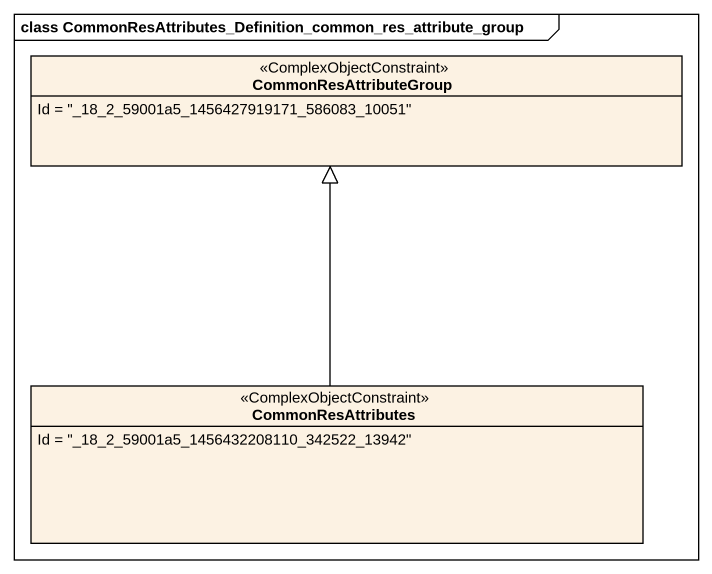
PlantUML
@startuml
mainframe class CommonResAttributes_Definition_common_res_attribute_group
hide circle
hide empty members
class CommonResAttributeGroup <<ComplexObjectConstraint>> {
  Id = "_18_2_59001a5_1456427919171_586083_10051"
}
class CommonResAttributes <<ComplexObjectConstraint>> {
  Id = "_18_2_59001a5_1456432208110_342522_13942"
}
CommonResAttributes -up-|> CommonResAttributeGroup
@enduml
